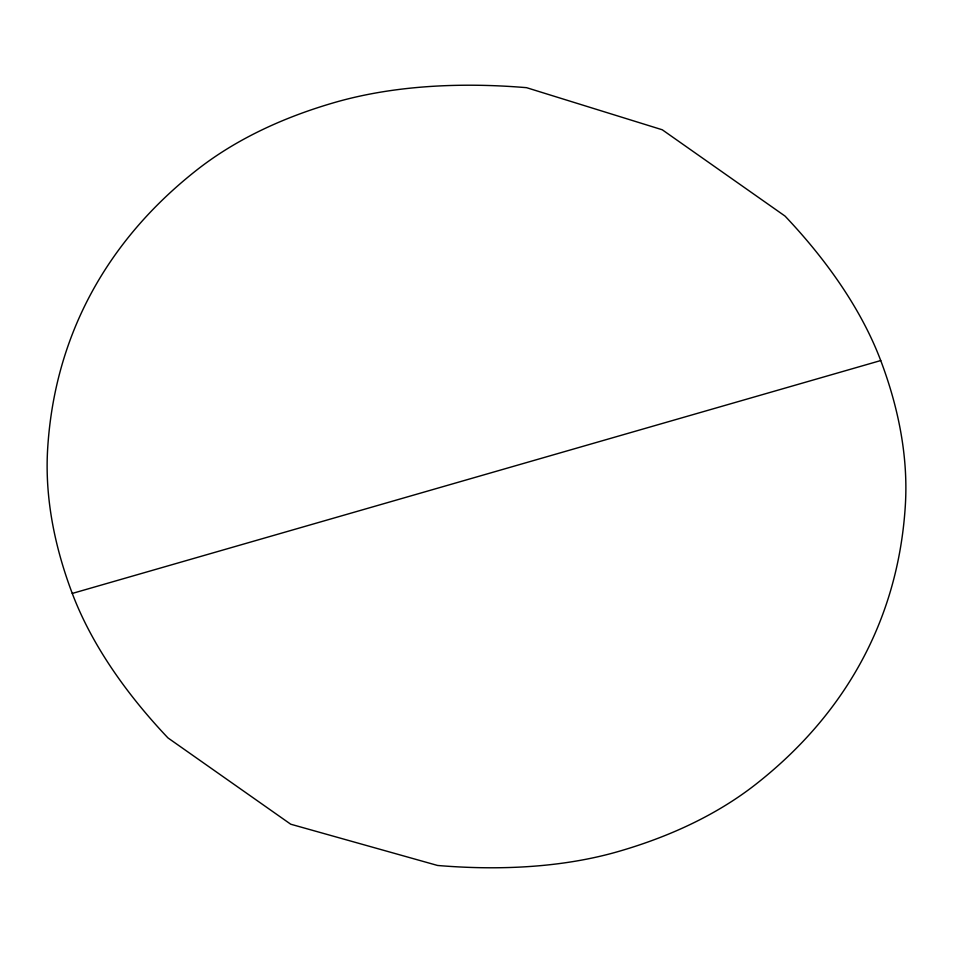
<?xml version="1.0" encoding="UTF-8"?>
<svg xmlns="http://www.w3.org/2000/svg" width="953" height="953" viewBox="0 0 953 953"><rect width="100%" height="100%" fill="white"/><g stroke="black" fill="none" stroke-linecap="round" stroke-linejoin="round"><path stroke-width="1.43" d="M72.273 593.433L880.727 360.556A845.359 449.22 24.2 0 1 905.35 505.161A1277.115 678.655 24.2 0 1 756.17 783.997A845.359 449.22 24.2 0 1 618.02 851.601A539.767 286.829 24.2 0 1 437.594 865.467L290.736 824.214L167.966 737.92A539.767 286.829 24.2 0 1 72.273 593.433A845.359 449.22 24.2 0 1 47.65 448.827A1277.115 678.655 24.2 0 1 196.83 169.991A845.359 449.22 24.2 0 1 334.979 102.388A573.134 304.567 24.2 0 1 526.556 87.676L662.264 129.775L785.034 216.081A539.767 286.829 24.2 0 1 880.727 360.556"/></g></svg>
